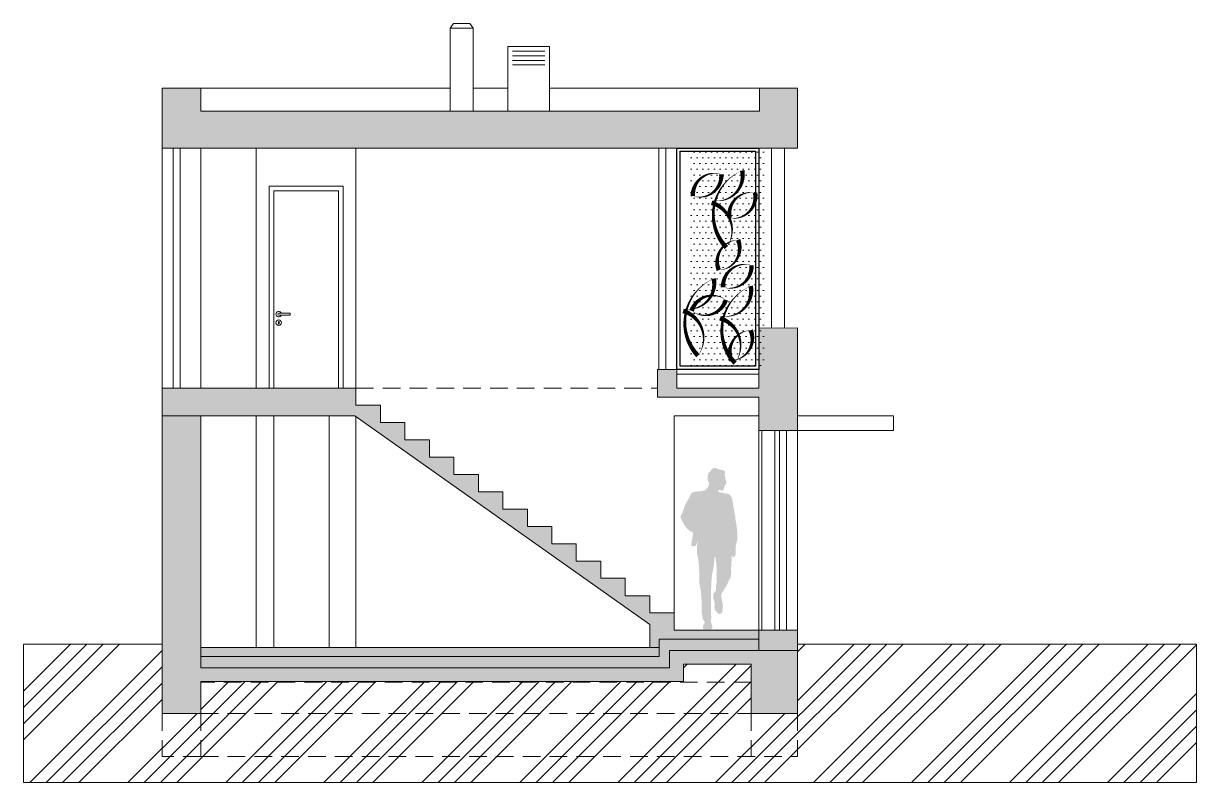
# Model space of a CAD drawing. Header units: metres. Extents: x -183 to 791, y -436 to 125.
# Drawn here: x 474.9 to 487.6, y -289.71 to -281.48 of the extents above; entities that cross this region are included whole.
import ezdxf

# ---------------------------------------------------------------- set-up
doc = ezdxf.new("R2010")
doc.units = ezdxf.units.M
doc.header["$MEASUREMENT"] = 0
doc.linetypes.add('DASHED', pattern=[19.05, 12.7, -6.35])
for name, color, linetype in [('01_SILNE', 1, 'Continuous'), ('okna', 4, 'Continuous'), ('SCHODY', 3, 'Continuous'), ('SRAFA', 251, 'Continuous'), ('SRAFY', 3, 'Continuous'), ('stafaz', 254, 'Continuous'), ('zariz.predmety', 203, 'Continuous'), ('ZARIZOVAKY', 251, 'Continuous')]:
    doc.layers.add(name, color=color, linetype=linetype)
doc.layers.add('FL', color=2, linetype='Continuous', plot=False)
doc.layers.add('FLOATING-WINDOWS', color=2, linetype='Continuous', plot=False)

msp = doc.modelspace()

# ---------------------------------------------------------------- hatches: boundary and pattern name
at = {"layer": 'okna', "linetype": 'Continuous', "lineweight": 0}
h = msp.add_hatch(dxfattribs=at)
h.set_pattern_fill('ANSI34', color=256, style=0)
h.set_pattern_definition([(225, (529.62014, -271.65065), (0.53033, -0.53033), []), (225, (529.4434, -271.65065), (0.53033, -0.53033), []), (225, (529.2666, -271.65065), (0.53033, -0.53033), []), (225, (529.0898, -271.65065), (0.53033, -0.53033), [])])
h.paths.add_polyline_path([(474.902, -288.207), (474.902, -289.707), (487.602, -289.707), (487.602, -288.207), (483.282, -288.207), (483.282, -288.957), (482.782, -288.957), (482.782, -288.425), (482.047, -288.425), (482.047, -288.612), (476.822, -288.612), (476.822, -288.957), (476.402, -288.957), (476.402, -288.207)])
at = {"layer": 'SRAFA', "linetype": 'Continuous', "lineweight": 0}
for points in [[(483.282, -282.182), (482.872, -282.182), (482.872, -282.432), (476.822, -282.432), (476.822, -282.182), (476.402, -282.182), (476.402, -282.832), (483.282, -282.832)], [(483.282, -285.232), (483.282, -284.781), (482.862, -284.782), (482.862, -285.232), (482.862, -285.432), (481.976, -285.432), (481.976, -285.232), (481.766, -285.232), (481.766, -285.532), (482.862, -285.532), (482.862, -285.892), (483.282, -285.892)], [(478.767, -285.619), (478.502, -285.619), (478.502, -285.432), (476.402, -285.432), (476.402, -285.732), (476.822, -285.732), (478.488, -285.732), (481.682, -287.992), (481.682, -288.057), (481.862, -288.057), (481.947, -288.057), (481.947, -287.869), (481.682, -287.869), (481.682, -287.682), (481.417, -287.682), (481.417, -287.494), (481.152, -287.494), (481.152, -287.307), (480.887, -287.307), (480.887, -287.119), (480.622, -287.119), (480.622, -286.932), (480.357, -286.932), (480.357, -286.744), (480.092, -286.744), (480.092, -286.557), (479.827, -286.557), (479.827, -286.369), (479.562, -286.369), (479.562, -286.182), (479.297, -286.182), (479.297, -285.994), (479.032, -285.994), (479.032, -285.807), (478.767, -285.807)], [(483.282, -288.057), (482.862, -288.057), (482.862, -288.277), (483.282, -288.277), (483.282, -288.207)]]:
    msp.add_hatch(color=256, dxfattribs=at).paths.add_polyline_path(points)
h = msp.add_hatch(dxfattribs=at)
h.set_pattern_fill('DOTS', color=256, style=0)
h.set_pattern_definition([(0, (0.100364, 0), (0.03125, 0.0625), [0, -0.0625])])
h.paths.add_polyline_path([(482.927, -285.197), (482.111, -285.197), (482.111, -282.867), (482.927, -282.867)])
h = msp.add_hatch(color=256, dxfattribs=at)
h.paths.add_polyline_path([(476.822, -285.732), (476.402, -285.732), (476.402, -288.207), (476.402, -288.957), (476.822, -288.957), (476.822, -288.612), (482.047, -288.612), (482.047, -288.425), (482.782, -288.425), (482.782, -288.957), (483.282, -288.957), (483.282, -288.427), (483.282, -288.277), (482.862, -288.277), (481.897, -288.277), (481.897, -288.464), (476.822, -288.464), (476.822, -288.244)])
h.paths.add_polyline_path([(481.784, -288.244), (481.684, -288.244), (476.822, -288.244), (476.822, -288.342), (481.784, -288.342)], flags=16)
h = msp.add_hatch(color=256, dxfattribs=at)
h.paths.add_polyline_path([(481.784, -288.244), (481.684, -288.244), (476.822, -288.244), (476.822, -288.342), (481.784, -288.342)], flags=16)
h.paths.add_polyline_path([(482.862, -288.057), (481.862, -288.057), (481.684, -288.057), (481.684, -288.244), (481.784, -288.244), (481.784, -288.155), (482.862, -288.155)], flags=17)
h = msp.add_hatch(color=256, dxfattribs=at)
h.paths.add_polyline_path([(481.784, -288.244), (481.684, -288.244), (476.822, -288.244), (476.822, -288.342), (481.784, -288.342)], flags=16)
h.paths.add_polyline_path([(481.897, -288.277), (482.862, -288.277), (482.862, -288.155), (481.784, -288.155), (481.784, -288.342), (476.822, -288.342), (476.822, -288.464), (481.897, -288.464)], flags=17)
at = {"layer": 'stafaz', "linetype": 'Continuous', "ltscale": 0.001}
msp.add_hatch(color=256, dxfattribs=at).paths.add_polyline_path([(482.384, -287.257), (482.394, -287.271), (482.396, -287.29), (482.398, -287.304), (482.4, -287.318), (482.402, -287.333), (482.404, -287.348), (482.405, -287.367), (482.405, -287.381), (482.405, -287.395), (482.405, -287.412), (482.406, -287.426), (482.407, -287.44), (482.404, -287.454), (482.402, -287.469), (482.41, -287.482), (482.403, -287.494), (482.404, -287.505), (482.412, -287.521), (482.405, -287.548), (482.402, -287.565), (482.4, -287.578), (482.4, -287.599), (482.398, -287.624), (482.387, -287.64), (482.375, -287.656), (482.371, -287.669), (482.369, -287.688), (482.369, -287.702), (482.372, -287.716), (482.377, -287.732), (482.383, -287.751), (482.386, -287.777), (482.383, -287.802), (482.383, -287.812), (482.384, -287.826), (482.391, -287.841), (482.402, -287.853), (482.414, -287.866), (482.425, -287.877), (482.437, -287.88), (482.45, -287.875), (482.463, -287.871), (482.468, -287.857), (482.472, -287.842), (482.473, -287.826), (482.473, -287.81), (482.474, -287.796), (482.473, -287.782), (482.472, -287.765), (482.469, -287.754), (482.467, -287.742), (482.462, -287.725), (482.459, -287.712), (482.458, -287.693), (482.457, -287.67), (482.467, -287.648), (482.48, -287.629), (482.487, -287.615), (482.495, -287.603), (482.505, -287.587), (482.515, -287.569), (482.521, -287.558), (482.53, -287.539), (482.537, -287.52), (482.543, -287.507), (482.553, -287.498), (482.557, -287.483), (482.561, -287.462), (482.563, -287.448), (482.564, -287.432), (482.564, -287.414), (482.563, -287.391), (482.564, -287.364), (482.566, -287.35), (482.566, -287.335), (482.567, -287.314), (482.568, -287.296), (482.569, -287.274), (482.571, -287.259), (482.582, -287.251), (482.588, -287.272), (482.598, -287.262), (482.607, -287.248), (482.614, -287.234), (482.614, -287.218), (482.614, -287.207), (482.614, -287.19), (482.614, -287.178), (482.614, -287.16), (482.614, -287.147), (482.618, -287.126), (482.622, -287.109), (482.625, -287.095), (482.628, -287.084), (482.63, -287.072), (482.631, -287.056), (482.632, -287.044), (482.632, -287.026), (482.632, -287.014), (482.63, -286.998), (482.629, -286.987), (482.628, -286.973), (482.626, -286.954), (482.624, -286.936), (482.622, -286.922), (482.62, -286.906), (482.617, -286.896), (482.614, -286.875), (482.611, -286.858), (482.61, -286.847), (482.608, -286.827), (482.606, -286.813), (482.603, -286.797), (482.598, -286.778), (482.596, -286.765), (482.594, -286.752), (482.592, -286.736), (482.59, -286.725), (482.587, -286.711), (482.585, -286.695), (482.584, -286.682), (482.581, -286.667), (482.578, -286.652), (482.575, -286.637), (482.571, -286.624), (482.565, -286.607), (482.555, -286.595), (482.543, -286.585), (482.529, -286.58), (482.514, -286.577), (482.498, -286.574), (482.48, -286.571), (482.468, -286.567), (482.452, -286.564), (482.433, -286.56), (482.423, -286.539), (482.435, -286.535), (482.445, -286.539), (482.46, -286.542), (482.473, -286.544), (482.481, -286.532), (482.484, -286.52), (482.486, -286.51), (482.493, -286.498), (482.496, -286.484), (482.508, -286.475), (482.511, -286.461), (482.511, -286.448), (482.508, -286.437), (482.503, -286.426), (482.502, -286.413), (482.502, -286.402), (482.498, -286.39), (482.491, -286.374), (482.496, -286.355), (482.497, -286.343), (482.496, -286.332), (482.485, -286.326), (482.472, -286.321), (482.461, -286.32), (482.455, -286.318), (482.421, -286.311), (482.411, -286.305), (482.398, -286.3), (482.387, -286.3), (482.376, -286.3), (482.363, -286.306), (482.352, -286.317), (482.338, -286.332), (482.323, -286.348), (482.315, -286.365), (482.311, -286.377), (482.309, -286.392), (482.308, -286.404), (482.308, -286.414), (482.309, -286.426), (482.313, -286.439), (482.324, -286.456), (482.321, -286.477), (482.317, -286.492), (482.315, -286.505), (482.304, -286.514), (482.296, -286.525), (482.287, -286.537), (482.27, -286.544), (482.253, -286.546), (482.239, -286.55), (482.227, -286.55), (482.214, -286.551), (482.2, -286.553), (482.187, -286.554), (482.174, -286.556), (482.161, -286.558), (482.148, -286.561), (482.133, -286.571), (482.124, -286.587), (482.115, -286.609), (482.11, -286.619), (482.1, -286.638), (482.089, -286.656), (482.081, -286.669), (482.073, -286.683), (482.065, -286.703), (482.059, -286.715), (482.055, -286.728), (482.051, -286.739), (482.045, -286.759), (482.036, -286.78), (482.029, -286.796), (482.022, -286.81), (482.016, -286.824), (482.016, -286.839), (482.025, -286.856), (482.035, -286.877), (482.044, -286.895), (482.053, -286.908), (482.061, -286.922), (482.069, -286.934), (482.081, -286.95), (482.096, -286.965), (482.11, -286.975), (482.123, -286.983), (482.134, -286.989), (482.151, -286.999), (482.148, -287.033), (482.146, -287.047), (482.142, -287.066), (482.138, -287.085), (482.136, -287.099), (482.134, -287.116), (482.132, -287.127), (482.13, -287.141), (482.142, -287.147), (482.158, -287.146), (482.169, -287.146), (482.183, -287.136), (482.189, -287.125), (482.195, -287.111), (482.202, -287.096), (482.204, -287.083), (482.208, -287.07), (482.205, -287.083), (482.204, -287.093), (482.202, -287.109), (482.2, -287.119), (482.197, -287.138), (482.194, -287.158), (482.194, -287.173), (482.194, -287.185), (482.194, -287.196), (482.194, -287.208), (482.195, -287.223), (482.197, -287.234), (482.201, -287.255), (482.205, -287.274), (482.207, -287.288), (482.209, -287.301), (482.21, -287.314), (482.212, -287.333), (482.214, -287.352), (482.215, -287.372), (482.216, -287.389), (482.216, -287.402), (482.218, -287.414), (482.218, -287.427), (482.218, -287.442), (482.218, -287.463), (482.218, -287.477), (482.218, -287.497), (482.218, -287.517), (482.219, -287.53), (482.22, -287.543), (482.223, -287.564), (482.224, -287.574), (482.227, -287.588), (482.229, -287.599), (482.232, -287.612), (482.234, -287.625), (482.236, -287.639), (482.238, -287.658), (482.24, -287.681), (482.242, -287.698), (482.242, -287.715), (482.243, -287.73), (482.244, -287.745), (482.245, -287.757), (482.246, -287.768), (482.246, -287.789), (482.246, -287.802), (482.246, -287.813), (482.246, -287.834), (482.246, -287.852), (482.246, -287.872), (482.247, -287.883), (482.25, -287.901), (482.253, -287.916), (482.257, -287.93), (482.258, -287.941), (482.268, -287.952), (482.281, -287.969), (482.269, -287.987), (482.262, -288.003), (482.259, -288.017), (482.257, -288.028), (482.26, -288.04), (482.277, -288.047), (482.291, -288.048), (482.301, -288.048), (482.319, -288.048), (482.336, -288.048), (482.348, -288.044), (482.358, -288.032), (482.362, -288.017), (482.356, -288.001), (482.352, -287.989), (482.348, -287.975), (482.342, -287.956), (482.346, -287.934), (482.348, -287.92), (482.348, -287.91), (482.347, -287.898), (482.347, -287.878), (482.346, -287.86), (482.346, -287.843), (482.346, -287.83), (482.346, -287.814), (482.345, -287.796), (482.344, -287.778), (482.344, -287.759), (482.344, -287.738), (482.344, -287.725), (482.344, -287.713), (482.344, -287.692), (482.344, -287.676), (482.344, -287.657), (482.345, -287.638), (482.345, -287.62), (482.347, -287.601), (482.348, -287.587), (482.349, -287.565), (482.349, -287.546), (482.351, -287.522), (482.352, -287.507), (482.353, -287.484), (482.356, -287.467), (482.358, -287.447), (482.365, -287.419), (482.368, -287.399), (482.371, -287.387), (482.372, -287.375), (482.375, -287.362), (482.376, -287.349), (482.378, -287.335), (482.379, -287.323), (482.38, -287.307), (482.381, -287.287), (482.382, -287.275)])

# ---------------------------------------------------------------- linework, layer by layer
at = {"linetype": 'Continuous', "lineweight": 0}
for p, q in [((482.862, -285.232), (481.976, -285.232)), ((482.862, -285.282), (481.976, -285.282)), ((482.862, -288.277), (482.862, -288.057)), ((482.862, -288.277), (483.282, -288.277))]:
    msp.add_line(p, q, dxfattribs=at)
at = {"layer": '01_SILNE', "linetype": 'Continuous', "lineweight": 0}
for p, q in [((476.402, -282.182), (476.822, -282.182)), ((476.402, -282.182), (476.402, -282.832)), ((476.822, -282.182), (476.822, -282.432)), ((482.862, -282.182), (483.282, -282.182)), ((482.872, -282.432), (482.872, -282.182)), ((483.282, -282.832), (483.282, -282.182)), ((482.872, -282.432), (476.822, -282.432)), ((483.282, -282.832), (476.402, -282.832)), ((482.862, -284.782), (483.282, -284.781)), ((482.862, -285.432), (482.862, -284.782)), ((483.282, -285.232), (483.282, -284.781)), ((481.976, -285.232), (481.766, -285.232)), ((481.766, -285.232), (481.766, -285.532)), ((481.976, -285.232), (481.976, -285.432)), ((483.282, -285.232), (483.282, -285.892)), ((478.502, -285.432), (476.402, -285.432)), ((476.402, -285.432), (476.402, -288.207)), ((478.502, -285.619), (478.502, -285.432)), ((481.976, -285.432), (482.862, -285.432)), ((478.502, -285.619), (478.767, -285.619)), ((478.767, -285.807), (478.767, -285.619)), ((481.766, -285.532), (482.862, -285.532)), ((482.862, -285.892), (482.862, -285.532)), ((478.49, -285.732), (476.822, -285.732)), ((476.822, -285.732), (476.822, -288.244)), ((478.488, -285.732), (481.684, -287.993)), ((478.767, -285.807), (479.032, -285.807)), ((479.032, -285.994), (479.032, -285.807)), ((479.032, -285.994), (479.297, -285.994)), ((479.297, -286.182), (479.297, -285.994)), ((483.282, -285.892), (482.862, -285.892)), ((479.297, -286.182), (479.562, -286.182)), ((479.562, -286.369), (479.562, -286.182)), ((479.562, -286.369), (479.827, -286.369)), ((479.827, -286.557), (479.827, -286.369)), ((479.827, -286.557), (480.092, -286.557)), ((480.092, -286.744), (480.092, -286.557)), ((480.092, -286.744), (480.357, -286.744)), ((480.357, -286.932), (480.357, -286.744)), ((480.357, -286.932), (480.622, -286.932)), ((480.622, -287.119), (480.622, -286.932)), ((480.622, -287.119), (480.887, -287.119)), ((480.887, -287.307), (480.887, -287.119)), ((480.887, -287.307), (481.152, -287.307)), ((481.152, -287.494), (481.152, -287.307)), ((481.152, -287.494), (481.417, -287.494)), ((481.417, -287.682), (481.417, -287.494)), ((481.417, -287.682), (481.682, -287.682)), ((481.682, -287.869), (481.682, -287.682)), ((481.682, -287.869), (481.947, -287.869)), ((481.947, -288.057), (481.947, -287.869)), ((481.684, -288.244), (481.684, -287.993)), ((481.947, -288.057), (483.282, -288.057)), ((483.282, -288.207), (483.282, -288.057)), ((474.902, -288.207), (476.402, -288.207)), ((476.822, -288.244), (481.684, -288.244)), ((483.282, -288.207), (487.602, -288.207))]:
    msp.add_line(p, q, dxfattribs=at)
at = {"layer": 'FL', "linetype": 'Continuous', "lineweight": 0}
msp.add_line((476.822, -285.732), (476.402, -285.732), dxfattribs=at)
at = {"layer": 'FLOATING-WINDOWS', "color": 254, "linetype": 'Continuous', "lineweight": 0}
msp.add_line((480.146, -282.432), (480.146, -282.182), dxfattribs=at)
at = {"layer": 'FLOATING-WINDOWS', "linetype": 'Continuous', "lineweight": 0}
msp.add_line((487.602, -288.207), (487.602, -289.707), dxfattribs=at)
at = {"layer": 'FLOATING-WINDOWS', "linetype": 'Continuous', "lineweight": 0, "flags": 128}
msp.add_lwpolyline([(474.902, -288.207), (474.902, -289.707), (487.602, -289.707), (487.602, -288.207), (483.282, -288.207), (483.282, -288.957), (482.782, -288.957), (482.782, -288.425), (482.047, -288.425), (482.047, -288.612), (476.822, -288.612), (476.822, -288.957), (476.402, -288.957), (476.402, -288.207)], close=True, dxfattribs=at)
at = {"layer": 'okna', "linetype": 'Continuous', "lineweight": 0}
for p, q in [((476.402, -282.832), (476.402, -285.432)), ((476.522, -282.832), (476.522, -285.432)), ((476.597, -282.832), (476.597, -285.432)), ((481.782, -282.832), (481.782, -285.232)), ((481.858, -282.832), (481.858, -285.232)), ((481.976, -282.832), (481.976, -285.232)), ((483.002, -284.782), (483.002, -282.832)), ((483.142, -284.782), (483.142, -282.832)), ((482.895, -288.057), (482.895, -285.892)), ((483.035, -288.057), (483.035, -285.892)), ((483.087, -288.057), (483.087, -285.892)), ((483.162, -288.057), (483.162, -285.892))]:
    msp.add_line(p, q, dxfattribs=at)
at = {"layer": 'okna', "linetype": 'DASHED', "lineweight": 0, "ltscale": 0.015}
for p, q in [((478.502, -285.432), (481.766, -285.432)), ((482.782, -288.619), (476.822, -288.619)), ((476.402, -288.957), (476.402, -289.423)), ((476.822, -288.957), (476.822, -289.423)), ((476.822, -288.957), (482.782, -288.957)), ((482.782, -288.957), (482.782, -289.423)), ((483.282, -288.957), (483.282, -289.423)), ((476.822, -289.423), (476.402, -289.423)), ((476.822, -289.423), (483.282, -289.423))]:
    msp.add_line(p, q, dxfattribs=at)
at = {"layer": 'SCHODY', "linetype": 'Continuous', "lineweight": 0}
for p, q in [((476.822, -282.832), (476.822, -285.432)), ((482.862, -288.057), (482.862, -285.892)), ((483.282, -288.057), (483.282, -285.892))]:
    msp.add_line(p, q, dxfattribs=at)
at = {"layer": 'SRAFY', "linetype": 'Continuous', "lineweight": 0}
for p, q in [((479.521, -281.532), (479.559, -281.482)), ((479.521, -282.182), (479.521, -281.532)), ((479.521, -281.532), (479.771, -281.532)), ((479.559, -281.482), (479.733, -281.482)), ((479.771, -281.532), (479.733, -281.482)), ((479.771, -281.532), (479.771, -282.182)), ((480.146, -282.182), (480.146, -281.732)), ((480.146, -281.732), (480.596, -281.732)), ((480.196, -281.782), (480.546, -281.782)), ((480.596, -281.732), (480.596, -282.432)), ((480.196, -281.832), (480.546, -281.832)), ((480.196, -281.882), (480.546, -281.882)), ((480.196, -281.932), (480.546, -281.932)), ((479.521, -282.182), (476.822, -282.182)), ((479.521, -282.432), (479.521, -282.182)), ((479.771, -282.182), (479.771, -282.432)), ((480.146, -282.182), (479.771, -282.182)), ((482.862, -282.182), (480.596, -282.182)), ((478.502, -282.832), (478.502, -285.432)), ((477.562, -285.432), (477.562, -283.244)), ((477.562, -283.244), (478.362, -283.244)), ((477.612, -285.432), (477.612, -283.294)), ((477.612, -283.294), (478.312, -283.294)), ((478.312, -285.432), (478.312, -283.294)), ((478.362, -285.432), (478.362, -283.244)), ((477.662, -284.714), (477.662, -284.735)), ((477.665, -284.622), (477.79, -284.622)), ((477.665, -284.642), (477.79, -284.642)), ((477.669, -284.735), (477.669, -284.714)), ((477.79, -284.622), (477.79, -284.642)), ((478.502, -285.74), (478.502, -288.244)), ((481.947, -287.869), (481.947, -285.732)), ((481.947, -285.732), (482.862, -285.732)), ((483.282, -285.732), (484.321, -285.732)), ((484.321, -285.892), (484.321, -285.732)), ((483.282, -285.892), (484.321, -285.892)), ((481.784, -288.155), (482.862, -288.155)), ((481.784, -288.342), (481.784, -288.155)), ((476.402, -288.957), (476.402, -288.207)), ((476.822, -288.244), (476.822, -288.464)), ((481.684, -288.244), (481.784, -288.244)), ((482.862, -288.277), (481.897, -288.277)), ((481.897, -288.464), (481.897, -288.277)), ((483.282, -288.957), (483.282, -288.207)), ((476.822, -288.342), (481.784, -288.342)), ((481.897, -288.464), (476.822, -288.464)), ((482.047, -288.425), (482.782, -288.425)), ((482.047, -288.425), (482.047, -288.612)), ((482.782, -288.957), (482.782, -288.427)), ((483.282, -288.427), (483.282, -288.957)), ((476.822, -288.612), (482.047, -288.612)), ((476.822, -288.957), (476.822, -288.612)), ((476.822, -288.957), (476.402, -288.957)), ((483.282, -288.957), (482.782, -288.957)), ((483.282, -288.957), (482.862, -288.957))]:
    msp.add_line(p, q, dxfattribs=at)
msp.add_circle((477.665, -284.724), 0.03, dxfattribs=at)
for centre, radius, start, end in [((477.665, -284.632), 0.03, 19.4712, 340.5288), ((477.665, -284.632), 0.01, 90, 270), ((477.665, -284.714), 0.00354, 0, 180), ((477.665, -284.735), 0.00354, 180, 0)]:
    msp.add_arc(centre, radius, start, end, dxfattribs=at)
at = {"layer": 'zariz.predmety', "color": 253, "linetype": 'Continuous', "ltscale": 0.001}
for points in [[(482.862, -285.232), (481.976, -285.232), (481.976, -282.832), (482.862, -282.832)], [(482.827, -285.197), (482.011, -285.197), (482.011, -282.867), (482.827, -282.867)]]:
    msp.add_lwpolyline(points, close=True, dxfattribs=at)
for points in [[(482.149, -283.353, 0, 0, 0.520567), (482.149, -283.353, 0, 0.05, 0.520567), (482.458, -283.116, 0, 0.05, 0.520567), (482.149, -283.353, 0.05, 0.05, 0)], [(482.512, -283.91, 0, 0, 0.520567), (482.512, -283.91, 0, 0.05, 0.520567), (482.352, -283.425, 0, 0.05, 0.520567), (482.373, -283.402, 0, 0.05, 0.520567), (482.683, -283.075, 0, 0.05, 0.520567), (482.512, -283.91, 0.05, 0.05, 0)], [(482.823, -283.317, 0, 0, 0.520567), (482.823, -283.317, 0, 0.05, 0.520567), (482.546, -283.59, 0, 0.05, 0.520567), (482.823, -283.317, 0.05, 0.05, 0)], [(482.43, -284.155, 0, 0, 0.520567), (482.43, -284.155, 0, 0.05, 0.520567), (482.638, -283.827, 0, 0.05, 0.520567), (482.43, -284.155, 0.05, 0.05, 0)], [(482.784, -284.103, 0, 0, 0.520567), (482.784, -284.103, 0, 0.05, 0.520567), (482.476, -284.34, 0, 0.05, 0.520567), (482.784, -284.103, 0.05, 0.05, 0)], [(482.204, -285.082, 0, 0, 0.520567), (482.204, -285.082, 0, 0.05, 0.520567), (482.044, -284.597, 0, 0.05, 0.520567), (482.065, -284.574, 0, 0.05, 0.520567), (482.375, -284.247, 0, 0.05, 0.520567), (482.204, -285.082, 0.05, 0.05, 0)], [(482.605, -285.162, 0, 0, 0.520567), (482.605, -285.162, 0, 0.05, 0.520567), (482.444, -284.677, 0, 0.05, 0.520567), (482.465, -284.653, 0, 0.05, 0.520567), (482.775, -284.327, 0, 0.05, 0.520567), (482.605, -285.162, 0.05, 0.05, 0)], [(482.136, -284.596, 0, 0, 0.520567), (482.136, -284.596, 0, 0.05, 0.520567), (482.506, -284.478, 0, 0.05, 0.520567), (482.136, -284.596, 0.05, 0.05, 0)], [(482.567, -285.134, 0, 0, 0.520567), (482.567, -285.134, 0, 0.05, 0.520567), (482.775, -284.806, 0, 0.05, 0.520567), (482.567, -285.134, 0.05, 0.05, 0)]]:
    msp.add_lwpolyline(points, format="xyseb", close=True, dxfattribs=at)
at = {"layer": 'ZARIZOVAKY', "linetype": 'Continuous', "lineweight": 0}
for p, q in [((477.422, -282.832), (477.422, -285.432)), ((477.422, -285.269), (477.422, -285.432)), ((477.422, -285.732), (477.422, -288.244)), ((477.612, -288.244), (477.612, -285.732)), ((478.212, -288.244), (478.212, -285.732))]:
    msp.add_line(p, q, dxfattribs=at)

doc.saveas('drawing.dxf')
